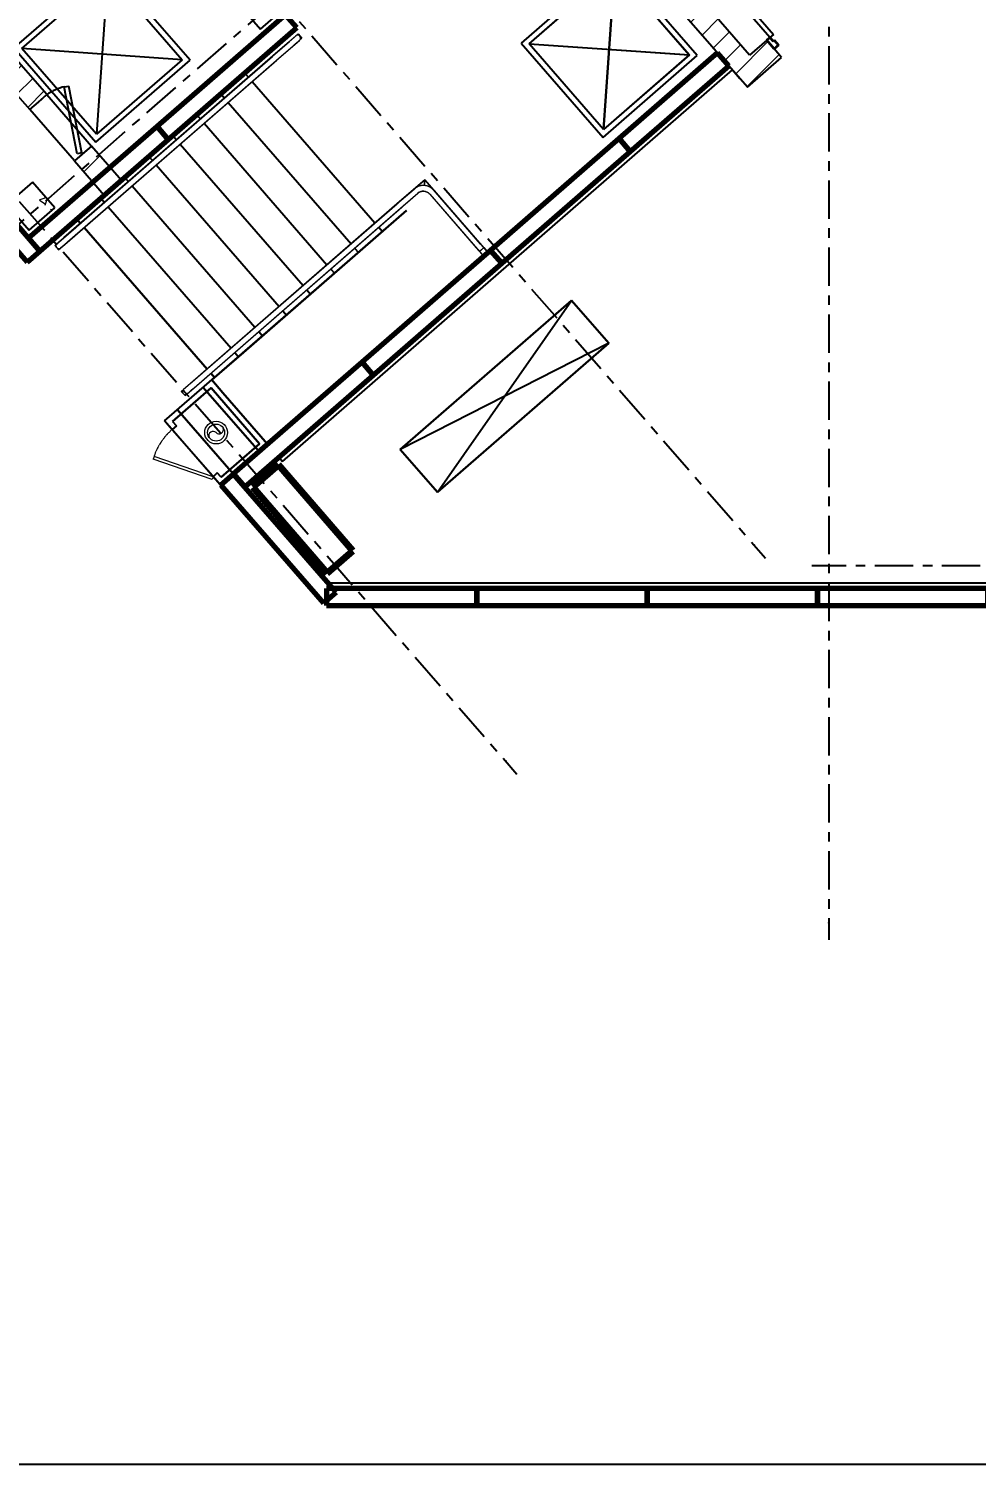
# Model space of a CAD drawing. Header units: millimetres. Extents: x -25371 to 2282244, y -90657 to 147824.
# Drawn here: x 1505987 to 1514334, y -22727 to -10089 of the extents above; entities that cross this region are included whole.
import ezdxf
from ezdxf.enums import TextEntityAlignment as Align

# ---------------------------------------------------------------- set-up
doc = ezdxf.new("R2010")
doc.units = ezdxf.units.MM
for name, pattern in [('CENTER', [50.8, 31.75, -6.35, 6.35, -6.35]), ('Hidden 1_5mm', [2.2, 1.5, -0.7]), ('TA_GL_000.90000', [2.475, 0.9, -0.225, 0.225, -0.225, 0.9])]:
    doc.linetypes.add(name, pattern=pattern)
for name, color, linetype in [('000 - 0_SYM_DWG_GRID-BUBBLE_MAIN_COLOR_6', 7, 'Continuous'), ('000 - 0_SYM_DWG_GRIDLINE_MAIN_COLOR_251', 7, 'Continuous'), ('000 - 0_SYM_DWG_SLOPE-SYM_TEXT_COLOR_3', 7, 'Continuous'), ('000 - EXISTING_BUILDING_MAIN_COLOR_1', 7, 'Continuous'), ('000 - EXISTING_BUILDING_MAIN_COLOR_251', 7, 'Continuous'), ('000 - GRID', 7, 'CENTER')]:
    doc.layers.add(name, color=color, linetype=linetype)
doc.styles.add('Arial', font='arial.ttf', dxfattribs={"height": 300})
doc.styles.add('TA', font='', dxfattribs={"height": 4.5})
doc.styles.get('TA').set_extended_font_data('Cordia New')
pattern_1 = [(45, (-24258.22, 8816.59), (-106.066, 106.066), [])]

# ---------------------------------------------------------------- blocks, each defined once
blk = doc.blocks.new('*U330')
at = {"layer": '000 - 0_SYM_DWG_GRIDLINE_MAIN_COLOR_251', "color": 7, "linetype": 'ByBlock', "ltscale": 5}
blk.add_line((2, 0), (-362.71, 0), dxfattribs=at)
at = {"layer": '000 - 0_SYM_DWG_GRIDLINE_MAIN_COLOR_251', "color": 7}
blk.add_point((-360.71, 0), dxfattribs=at)
at = {"color": 7, "style": 'TA', "flags": 1}
blk.add_attdef('LOCATION', (6, -6), '', height=4.5, rotation=270, dxfattribs=at)
at = {"layer": '000 - 0_SYM_DWG_SLOPE-SYM_TEXT_COLOR_3', "color": 7, "style": 'Arial'}
blk.add_attdef('GRID-HEAD', text='', height=4, rotation=270, dxfattribs=at).set_placement((21.74, 0), align=Align.MIDDLE_CENTER)
blk = doc.blocks.new('*U329')
at = {"layer": '000 - 0_SYM_DWG_GRID-BUBBLE_MAIN_COLOR_6', "color": 7}
blk.add_line((16.74, 0), (11.74, 0), dxfattribs=at)
blk.add_circle((21.74, 0), 5, dxfattribs=at)
at = {"layer": '000 - 0_SYM_DWG_GRIDLINE_MAIN_COLOR_251', "color": 7, "linetype": 'ByBlock', "ltscale": 5}
blk.add_line((2, 0), (-83.53, 0), dxfattribs=at)
at = {"layer": '000 - 0_SYM_DWG_GRIDLINE_MAIN_COLOR_251', "color": 7}
for p in [(-81.53, 0), (0, 0)]:
    blk.add_point(p, dxfattribs=at)
at = {"color": 7, "style": 'TA', "flags": 1}
blk.add_attdef('LOCATION', (6, -6), '', height=4.5, rotation=270, dxfattribs=at)
at = {"layer": '000 - 0_SYM_DWG_SLOPE-SYM_TEXT_COLOR_3', "color": 7, "style": 'Arial'}
blk.add_attdef('GRID-HEAD', text='', height=4, rotation=138.9524, dxfattribs=at).set_placement((21.74, 0), align=Align.MIDDLE_CENTER)
blk = doc.blocks.new('*U332')
at = {"layer": '000 - 0_SYM_DWG_GRIDLINE_MAIN_COLOR_251', "color": 7, "linetype": 'ByBlock', "ltscale": 5}
blk.add_line((2, 0), (-307.66, 0), dxfattribs=at)
at = {"layer": '000 - 0_SYM_DWG_GRIDLINE_MAIN_COLOR_251', "color": 7}
blk.add_point((-305.66, 0), dxfattribs=at)
at = {"color": 7, "style": 'TA', "flags": 1}
blk.add_attdef('LOCATION', (6, -6), '', height=4.5, rotation=270, dxfattribs=at)
at = {"layer": '000 - 0_SYM_DWG_SLOPE-SYM_TEXT_COLOR_3', "color": 7, "style": 'Arial'}
blk.add_attdef('GRID-HEAD', text='', height=4, rotation=270, dxfattribs=at).set_placement((21.74, 0), align=Align.MIDDLE_CENTER)
blk = doc.blocks.new('*U335')
at = {"layer": '000 - 0_SYM_DWG_GRIDLINE_MAIN_COLOR_251', "color": 7, "linetype": 'ByBlock', "ltscale": 5}
blk.add_line((2, 0), (-340.67, 0), dxfattribs=at)
at = {"layer": '000 - 0_SYM_DWG_GRIDLINE_MAIN_COLOR_251', "color": 7}
blk.add_point((-338.67, 0), dxfattribs=at)
at = {"color": 7, "style": 'TA', "flags": 1}
blk.add_attdef('LOCATION', (6, -6), '', height=4.5, rotation=270, dxfattribs=at)
at = {"layer": '000 - 0_SYM_DWG_SLOPE-SYM_TEXT_COLOR_3', "color": 7, "style": 'Arial'}
blk.add_attdef('GRID-HEAD', text='', height=4, rotation=360, dxfattribs=at).set_placement((21.74, 0), align=Align.MIDDLE_CENTER)
blk = doc.blocks.new('C-1-VS01_REV00_20260615-121114_LOPF_DIMS')
at = {"layer": '000 - GRID', "color": 7, "linetype": 'TA_GL_000.90000', "xscale": 75, "yscale": 75, "zscale": 75}
for name, p, rotation in [('*U330', (-30805.4, 14598.3), 131.0000000000055), ('*U332', (-12400, 13780), 90), ('*U330', (-32994.1, 12695.7), 131.0000000000055)]:
    blk.add_blockref(name, p, dxfattribs=dict(at, rotation=rotation))
at = {"layer": '000 - GRID', "color": 7, "linetype": 'TA_GL_000.90000', "xscale": 75, "yscale": 75, "zscale": 75, "rotation": 221.0000000000055}
blk.add_blockref('*U329', (-21858.4, -5013.9), dxfattribs=at).add_auto_attribs({'GRID-HEAD': '4'})
at = {"layer": '000 - GRID', "color": 7, "linetype": 'TA_GL_000.90000', "xscale": 75, "yscale": 75, "zscale": 75}
blk.add_blockref('*U335', (13000, -6000), dxfattribs=at)
blk = doc.blocks.new('DPA_DR-DB-SW1 - D27_2000x2150 mm-V79-2505-01 EGRESS LEVEL PLAN')
at = {"layer": '000 - EXISTING_BUILDING_MAIN_COLOR_251', "color": 7}
for p, q in [((-965, 1071.35), (-922, 1071.35)), ((-965, 106.35), (-965, 1071.35)), ((-922, 1071.35), (-922, 106.35)), ((922, 1071.35), (922, 106.35)), ((965, 1071.35), (922, 1071.35)), ((965, 106.35), (965, 1071.35)), ((-965, 106.35), (-1000, 106.35)), ((-1000, 106.35), (-1000, 6.35)), ((-1000, 6.35), (-950, 6.35)), ((-922, 106.35), (-965, 106.35)), ((-965, 63.35), (-965, 106.35)), ((-950, 63.35), (-965, 63.35)), ((-950, 6.35), (-950, 63.35)), ((922, 106.35), (965, 106.35)), ((965, 63.35), (950, 63.35)), ((950, 63.35), (950, 6.35)), ((950, 6.35), (1000, 6.35)), ((965, 106.35), (965, 63.35)), ((1000, 106.35), (965, 106.35)), ((1000, 6.35), (1000, 106.35))]:
    blk.add_line(p, q, dxfattribs=at)
at = {"layer": '000 - EXISTING_BUILDING_MAIN_COLOR_251', "color": 7, "lineweight": 35}
for p, q in [((-1000, 6.35), (-1000, 106.35)), ((-1000, 106.35), (-965, 106.35)), ((-950, 6.35), (-1000, 6.35)), ((-965, 106.35), (-965, 63.35)), ((-965, 63.35), (-950, 63.35)), ((-950, 63.35), (-950, 6.35)), ((950, 6.35), (950, 63.35)), ((950, 63.35), (965, 63.35)), ((1000, 6.35), (950, 6.35)), ((965, 63.35), (965, 106.35)), ((965, 106.35), (1000, 106.35)), ((1000, 106.35), (1000, 6.35))]:
    blk.add_line(p, q, dxfattribs=at)
at = {"layer": '000 - EXISTING_BUILDING_MAIN_COLOR_251', "color": 7}
for centre, start, end in [((-965, 106.35), 360, 90), ((965, 106.35), 90, 180)]:
    blk.add_arc(centre, 965, start, end, dxfattribs=at)
blk = doc.blocks.new('DPA_AC-PL_FLOOR ROOM CAL - A41_1000 x 1000 mm-5549838-2505-01 EGRESS LEVEL PLAN')
at = {"layer": '000 - EXISTING_BUILDING_MAIN_COLOR_1', "color": 7}
for p, q in [((650, 450), (-450, 450)), ((-450, 450), (-450, -650)), ((-400, -600), (600, 400)), ((-400, 400), (600, -600)), ((-400, -600), (-400, 400)), ((-400, 400), (600, 400)), ((600, 400), (600, -600)), ((650, -650), (650, 450)), ((600, -600), (-400, -600)), ((-450, -650), (650, -650))]:
    blk.add_line(p, q, dxfattribs=at)
blk = doc.blocks.new('System Panel - DPA-AR_Facade_Solid Panel 150mm-5074316-2505-01 EGRESS LEVEL PLAN')
at = {"layer": '000 - EXISTING_BUILDING_MAIN_COLOR_1', "color": 7, "lineweight": 70}
for p, q in [((750, 200), (-750, 200)), ((-750, 200), (-750, 50)), ((750, 50), (750, 200)), ((-750, 50), (750, 50))]:
    blk.add_line(p, q, dxfattribs=at)
blk = doc.blocks.new('System Panel - DPA-AR_Facade_Solid Panel 150mm-5093853-2505-01 EGRESS LEVEL PLAN')
at = {"layer": '000 - EXISTING_BUILDING_MAIN_COLOR_1', "color": 7, "lineweight": 70}
for p, q in [((662, 200), (-662, 200)), ((-662, 200), (-662, 50)), ((662, 50), (662, 200)), ((-662, 50), (662, 50))]:
    blk.add_line(p, q, dxfattribs=at)
blk = doc.blocks.new('System Panel - DPA-AR_Facade_Solid Panel 150mm-5072658-2505-01 EGRESS LEVEL PLAN')
at = {"layer": '000 - EXISTING_BUILDING_MAIN_COLOR_1', "color": 7, "lineweight": 70}
for p, q in [((750, 200), (-750, 200)), ((-750, 200), (-750, 50)), ((750, 50), (750, 200)), ((-750, 50), (750, 50))]:
    blk.add_line(p, q, dxfattribs=at)
blk = doc.blocks.new('System Panel - DPA-AR_Facade_Solid Panel 150mm-5527618-2505-01 EGRESS LEVEL PLAN')
at = {"layer": '000 - EXISTING_BUILDING_MAIN_COLOR_1', "color": 7, "lineweight": 70}
for p, q in [((575, 200), (-575, 200)), ((-575, 200), (-575, 50)), ((575, 50), (575, 200)), ((-575, 50), (575, 50))]:
    blk.add_line(p, q, dxfattribs=at)
blk = doc.blocks.new('System Panel - DPA-AR_Facade_Solid Panel 150mm-5526688-2505-01 EGRESS LEVEL PLAN')
at = {"layer": '000 - EXISTING_BUILDING_MAIN_COLOR_1', "color": 7, "lineweight": 70}
for p, q in [((750, -50), (-750, -50)), ((-750, -50), (-750, -200)), ((750, -200), (750, -50)), ((-750, -200), (750, -200))]:
    blk.add_line(p, q, dxfattribs=at)
blk = doc.blocks.new('System Panel - DPA-AR_Facade_Solid Panel 150mm-V99-2505-01 EGRESS LEVEL PLAN')
at = {"layer": '000 - EXISTING_BUILDING_MAIN_COLOR_1', "color": 7, "lineweight": 70}
for p, q in [((750, -50), (-750, -50)), ((-750, -50), (-750, -200)), ((750, -200), (750, -50)), ((-750, -200), (750, -200))]:
    blk.add_line(p, q, dxfattribs=at)
blk = doc.blocks.new('System Panel - DPA-AR_Facade_Solid Panel 150mm-5091727-2505-01 EGRESS LEVEL PLAN')
at = {"layer": '000 - EXISTING_BUILDING_MAIN_COLOR_1', "color": 7, "lineweight": 70}
for p, q in [((689, 200), (-689, 200)), ((-689, 200), (-689, 50)), ((689, 50), (689, 200)), ((-689, 50), (689, 50))]:
    blk.add_line(p, q, dxfattribs=at)
blk = doc.blocks.new('M_Concrete-Rectangular-Column - C1 300 x 300mm-V105-2505-01 EGRESS LEVEL PLAN')
at = {"layer": '000 - EXISTING_BUILDING_MAIN_COLOR_1', "lineweight": 9}
h = blk.add_hatch(dxfattribs=at)
h.set_pattern_fill('FP_29', style=0, pattern_type=2)
h.set_pattern_definition([(9, (3998.1, 11962.4), (508.157, -526.21), [76.2, -838.2]), (314, (3998.1, 11962.4), (394.986, 669.256), [60.96, -670.56]), (59.451, (4040.46, 11918.6), (903.143, 143.037), [64.76, -712.36]), (5.184, (4131.4, 12115.8), (708.014, -838.296), [114.3, -1257.3]), (55.636, (4190.4, 12045.9), (1365.99, 123.94), [97.14, -1068.54]), (310.184, (4131.4, 12115.8), (1365.99, 123.93), [91.44, -1005.84]), (340, (4174.8, 12010.8), (189.332, -706.594), [76.2, -838.2]), (285, (4174.8, 12010.8), (669.924, 393.85), [60.96, -670.56]), (30.451, (4190.56, 11951.9), (859.253, -312.75), [64.76, -712.36]), (356.5, (3998.12, 11962.42), (231.2166, 247.1526), [33.528, -628.904, 33.528, -647.192, -673.1]), (356.5, (3998.12, 11962.42), (231.2166, 247.1526), [-1343.152, 33.528, -639.572]), (326.5, (3998.1, 11962.42), (464.615, 127.078), [33.528, -354.584, 33.528, -613.664, -256.54]), (326.5, (3998.1, 11962.42), (464.615, 127.078), [-1035.304, 33.528, -223.012]), (286.5, (3827.12, 12111.07), (394.293, -373.117), [33.528, -220.472, 33.528, -1810.512]), (286.5, (3827.12, 12111.07), (394.293, -373.117), [-287.528, -758.952, 33.528, -1018.032]), (276.5, (3750.45, 12177.7), (513.904, -311.967), [33.528, -296.672, 33.528, -492.76, -746.76]), (276.5, (3750.45, 12177.7), (513.904, -311.967), [-856.488, 33.528, -713.232])])
h.paths.add_polyline_path([(-150, -150), (150, -150), (150, 150), (-150, 150), (-150, -142)])
at = {"layer": '000 - EXISTING_BUILDING_MAIN_COLOR_1', "color": 7}
for p, q in [((150, 150), (-150, 150)), ((-150, 150), (-150, -150)), ((150, -150), (150, 150)), ((-150, -150), (150, -150))]:
    blk.add_line(p, q, dxfattribs=at)
blk = doc.blocks.new('M_Concrete-Rectangular-Column - C1 300 x 300mm-V106-2505-01 EGRESS LEVEL PLAN')
at = {"layer": '000 - EXISTING_BUILDING_MAIN_COLOR_1', "lineweight": 9}
h = blk.add_hatch(dxfattribs=at)
h.set_pattern_fill('FP_30', style=0, pattern_type=2)
h.set_pattern_definition([(9, (1300.4, 11962.4), (508.157, -526.21), [76.2, -838.2]), (314, (1300.4, 11962.4), (394.986, 669.256), [60.96, -670.56]), (59.451, (1342.7, 11918.6), (903.143, 143.037), [64.76, -712.36]), (5.184, (1433.7, 12115.8), (708.014, -838.296), [114.3, -1257.3]), (55.636, (1492.7, 12045.9), (1365.99, 123.94), [97.14, -1068.54]), (310.184, (1433.7, 12115.8), (1365.99, 123.93), [91.44, -1005.84]), (340, (1477.04, 12010.8), (189.332, -706.594), [76.2, -838.2]), (285, (1477.04, 12010.8), (669.924, 393.85), [60.96, -670.56]), (30.451, (1492.8, 11951.9), (859.253, -312.75), [64.76, -712.36]), (356.5, (1300.38, 11962.42), (231.2166, 247.1526), [33.528, -628.904, 33.528, -647.192, -673.1]), (356.5, (1300.38, 11962.42), (231.2166, 247.1526), [-1343.152, 33.528, -639.572]), (326.5, (1300.38, 11962.42), (464.615, 127.078), [33.528, -354.584, 33.528, -613.664, -256.54]), (326.5, (1300.38, 11962.42), (464.615, 127.078), [-1035.304, 33.528, -223.012]), (286.5, (1129.38, 12111.06), (394.293, -373.117), [33.528, -220.472, 33.528, -1810.512]), (286.5, (1129.38, 12111.06), (394.293, -373.117), [-287.528, -758.952, 33.528, -1018.032]), (276.5, (1052.7, 12177.7), (513.904, -311.967), [33.528, -296.672, 33.528, -492.76, -746.76]), (276.5, (1052.7, 12177.7), (513.904, -311.967), [-856.488, 33.528, -713.232])])
h.paths.add_polyline_path([(-150, -150), (150, -150), (150, 150), (-150, 150), (-150, -111)])
at = {"layer": '000 - EXISTING_BUILDING_MAIN_COLOR_1', "color": 7}
for p, q in [((150, 150), (-150, 150)), ((-150, 150), (-150, -150)), ((150, -150), (150, 150)), ((-150, -150), (150, -150))]:
    blk.add_line(p, q, dxfattribs=at)
blk = doc.blocks.new('M_Concrete-Rectangular-Column - C2 300 x 1000mm-5094179-2505-01 EGRESS LEVEL PLAN')
at = {"layer": '000 - EXISTING_BUILDING_MAIN_COLOR_1', "color": 7, "lineweight": 100}
for p, q in [((150, 500), (-150, 500)), ((-150, 500), (-150, -500)), ((150, -500), (150, 500)), ((-150, -500), (150, -500))]:
    blk.add_line(p, q, dxfattribs=at)
blk = doc.blocks.new('A19 - A3 _Wall_ Acess Panel 600x600-5441504-2505-01 EGRESS LEVEL PLAN')
at = {"layer": '000 - EXISTING_BUILDING_MAIN_COLOR_1', "color": 7}
for p, q in [((-290, 4), (-269, 41)), ((-290, 4), (229, -296)), ((-269, 41), (251, -259)), ((251, -259), (229, -296))]:
    blk.add_line(p, q, dxfattribs=at)
blk.add_arc((-150, -54), 452, 332.3021, 354.1004, dxfattribs=at)
blk = doc.blocks.new('System Panel - DPA-AR_Facade_Solid Panel 150mm-V176-2505-01 EGRESS LEVEL PLAN')
at = {"layer": '000 - EXISTING_BUILDING_MAIN_COLOR_1', "color": 7, "lineweight": 70}
for p, q in [((750, 200), (-750, 200)), ((-750, 200), (-750, 50)), ((750, 50), (750, 200)), ((-750, 50), (750, 50))]:
    blk.add_line(p, q, dxfattribs=at)
blk = doc.blocks.new('Top Rail Type - Top Rail_Internal_-5829468-2505-01 EGRESS LEVEL PLAN')
at = {"layer": '000 - EXISTING_BUILDING_MAIN_COLOR_1', "color": 7, "lineweight": 9}
for p, q in [((7805, -11501), (7693, -11598)), ((7664, -11623), (5836, -13212)), ((7726, -11635), (7837, -11538)), ((7943, -11546), (8353, -12018)), ((8391, -11985), (7981, -11513)), ((5868, -13250), (7697, -11660))]:
    blk.add_line(p, q, dxfattribs=at)
at = {"layer": '000 - EXISTING_BUILDING_MAIN_COLOR_1', "color": 7, "lineweight": 9, "flags": 128}
for points in [[(7981, -11513), (7978, -11509), (7974, -11506), (7970, -11502), (7967, -11499), (7963, -11496), (7959, -11493), (7955, -11490), (7950, -11488), (7946, -11485), (7942, -11483), (7937, -11481), (7932, -11479), (7928, -11477), (7923, -11475), (7918, -11474), (7913, -11473), (7908, -11472), (7903, -11471), (7898, -11471), (7893, -11470), (7888, -11470), (7883, -11470), (7878, -11470), (7873, -11471), (7869, -11471), (7864, -11472), (7859, -11473), (7854, -11474), (7849, -11476), (7844, -11477), (7840, -11479), (7835, -11481), (7831, -11483), (7826, -11486), (7822, -11488), (7818, -11491), (7813, -11494), (7809, -11497), (7806, -11500), (7805, -11501)], [(7693, -11598), (7691, -11599), (7689, -11601), (7686, -11603), (7684, -11605), (7682, -11607), (7680, -11609), (7678, -11611), (7675, -11613), (7673, -11615), (7671, -11617), (7669, -11618), (7667, -11620), (7665, -11622), (7664, -11623)], [(7837, -11538), (7840, -11537), (7842, -11535), (7844, -11533), (7847, -11531), (7850, -11530), (7852, -11528), (7855, -11527), (7858, -11526), (7860, -11525), (7863, -11524), (7866, -11523), (7869, -11522), (7872, -11522), (7875, -11521), (7878, -11521), (7881, -11520), (7884, -11520), (7887, -11520), (7890, -11520), (7893, -11520), (7896, -11521), (7899, -11521), (7902, -11522), (7905, -11522), (7908, -11523), (7910, -11524), (7913, -11525), (7916, -11526), (7919, -11527), (7921, -11529), (7924, -11530), (7927, -11532), (7929, -11533), (7932, -11535), (7934, -11537), (7936, -11539), (7938, -11541), (7941, -11543), (7943, -11545), (7943, -11546)], [(7697, -11660), (7699, -11659), (7701, -11657), (7703, -11655), (7705, -11653), (7707, -11652), (7709, -11650), (7712, -11648), (7714, -11646), (7716, -11644), (7718, -11642), (7721, -11640), (7723, -11638), (7725, -11636), (7726, -11635)], [(8440, -12041), (8440, -12041), (8440, -12041), (8440, -12041), (8440, -12041), (8439, -12040), (8439, -12040), (8438, -12039), (8438, -12039), (8437, -12038), (8436, -12037), (8436, -12036), (8435, -12035), (8434, -12034), (8433, -12033), (8432, -12032), (8430, -12030), (8429, -12029), (8428, -12027), (8427, -12026), (8425, -12024), (8424, -12023), (8422, -12021), (8421, -12019), (8419, -12017), (8418, -12015), (8416, -12013), (8414, -12012), (8412, -12009), (8411, -12007), (8409, -12005), (8407, -12003), (8405, -12001), (8403, -11999), (8401, -11997), (8399, -11994), (8397, -11992), (8395, -11990), (8393, -11988), (8392, -11985), (8391, -11985)], [(8353, -12018), (8355, -12020), (8357, -12022), (8359, -12024), (8361, -12027), (8363, -12029), (8365, -12031), (8367, -12033), (8369, -12035), (8371, -12038), (8372, -12040), (8374, -12042), (8376, -12044), (8378, -12046), (8379, -12048), (8381, -12050), (8383, -12051), (8384, -12053), (8386, -12055), (8387, -12057), (8389, -12058), (8390, -12060), (8391, -12061), (8392, -12063), (8394, -12064), (8395, -12065), (8396, -12066), (8397, -12068), (8398, -12069), (8398, -12070), (8399, -12070), (8400, -12071), (8400, -12072), (8401, -12072), (8401, -12073), (8402, -12073), (8402, -12074), (8402, -12074), (8402, -12074), (8402, -12074), (8402, -12074)], [(5836, -13212), (5833, -13214), (5831, -13216), (5829, -13218), (5827, -13220), (5824, -13222), (5822, -13224), (5820, -13226), (5818, -13228), (5816, -13230), (5813, -13232), (5811, -13234), (5809, -13235), (5807, -13237), (5805, -13239), (5803, -13241), (5801, -13242), (5799, -13244), (5797, -13246), (5796, -13247), (5794, -13249), (5792, -13250), (5790, -13252), (5789, -13253), (5787, -13254), (5786, -13255), (5785, -13257), (5783, -13258), (5782, -13259), (5781, -13260), (5780, -13261), (5779, -13261), (5778, -13262), (5777, -13263), (5777, -13264), (5776, -13264), (5776, -13264), (5775, -13265), (5775, -13265), (5775, -13265), (5774, -13266), (5774, -13266), (5774, -13266)], [(5807, -13303), (5807, -13303), (5807, -13303), (5807, -13303), (5808, -13303), (5808, -13302), (5809, -13302), (5809, -13301), (5810, -13301), (5811, -13300), (5812, -13299), (5812, -13299), (5813, -13298), (5815, -13297), (5816, -13296), (5817, -13295), (5818, -13294), (5820, -13292), (5821, -13291), (5823, -13290), (5824, -13288), (5826, -13287), (5828, -13286), (5829, -13284), (5831, -13282), (5833, -13281), (5835, -13279), (5837, -13277), (5839, -13276), (5841, -13274), (5843, -13272), (5845, -13270), (5847, -13268), (5850, -13266), (5852, -13264), (5854, -13263), (5856, -13261), (5859, -13259), (5861, -13257), (5863, -13255), (5865, -13253), (5868, -13251)]]:
    blk.add_lwpolyline(points, dxfattribs=at)
at = {"layer": '000 - EXISTING_BUILDING_MAIN_COLOR_1', "color": 7, "lineweight": 9}
for centre, start, end in [((8421, -12058), 221.0012, 41.0012), ((5791, -13285), 130.9999, 310.9999)]:
    blk.add_arc(centre, 25, start, end, dxfattribs=at)
blk = doc.blocks.new('Top Rail Type - Top Rail_Internal_-V197-2505-01 EGRESS LEVEL PLAN')
at = {"layer": '000 - EXISTING_BUILDING_MAIN_COLOR_1', "color": 7, "lineweight": 9}
for p, q in [((7693, -11598), (7805, -11501)), ((7655, -11631), (7693, -11598)), ((7726, -11635), (7837, -11538)), ((7943, -11546), (8353, -12018)), ((7981, -11513), (8391, -11985)), ((5831, -13216), (7655, -11631)), ((5864, -13254), (7687, -11669)), ((7687, -11669), (7726, -11635)), ((8391, -11985), (8419, -12017)), ((8353, -12018), (8382, -12050)), ((8399, -12035), (8382, -12050)), ((8399, -12035), (8382, -12050)), ((8382, -12050), (8419, -12093)), ((8419, -12017), (8399, -12035)), ((8419, -12017), (8399, -12035)), ((8419, -12017), (8457, -12060)), ((8457, -12060), (8419, -12093)), ((5755, -13282), (5831, -13216)), ((5788, -13320), (5864, -13254)), ((5755, -13282), (5788, -13320))]:
    blk.add_line(p, q, dxfattribs=at)
for radius in [125, 75]:
    blk.add_arc((7887, -11595), radius, 41.0012, 130.9999, dxfattribs=at)
blk = doc.blocks.new('Handrail Type - Handrail_Internal_-5829483-2505-01 EGRESS LEVEL PLAN')
at = {"layer": '000 - EXISTING_BUILDING_MAIN_COLOR_251', "color": 7, "lineweight": 9}
for p, q in [((7899, -11419), (7678, -11611)), ((8391, -11985), (7899, -11419)), ((7678, -11611), (5836, -13212)), ((7710, -11649), (7837, -11538)), ((7943, -11546), (8353, -12018)), ((5869, -13250), (7710, -11649)), ((8440, -12041), (8391, -11985)), ((8353, -12018), (8402, -12074)), ((5836, -13212), (5774, -13266)), ((5807, -13303), (5869, -13250))]:
    blk.add_line(p, q, dxfattribs=at)
for points, knots in [([(7898, -11429), (7898, -11430), (7898, -11432), (7898, -11434), (7898, -11436), (7898, -11438), (7897, -11440), (7897, -11443), (7897, -11445), (7897, -11447), (7897, -11449), (7897, -11452), (7896, -11454), (7896, -11456), (7896, -11459), (7896, -11461), (7896, -11463), (7896, -11465), (7895, -11468), (7895, -11469), (7895, -11471), (7895, -11471)], [-0.75, -0.75, -0.75, -0.75, -0.7083333, -0.6875, -0.6666667, -0.6458333, -0.625, -0.6041667, -0.5833333, -0.5625, -0.5416667, -0.5208333, -0.5, -0.4791667, -0.4583333, -0.4375, -0.4166667, -0.3958333, -0.375, -0.3541667, -0.3376885, -0.3376885, -0.3376885, -0.3376885]), ([(7895, -11471), (7895, -11471), (7895, -11469), (7895, -11468), (7896, -11465), (7896, -11463), (7896, -11461), (7896, -11459), (7896, -11456), (7896, -11454), (7897, -11452), (7897, -11449), (7897, -11447), (7897, -11445), (7897, -11443), (7897, -11440), (7898, -11438), (7898, -11436), (7898, -11434), (7898, -11432), (7898, -11430), (7898, -11429)], [-0.6623115, -0.6623115, -0.6623115, -0.6623115, -0.6458333, -0.625, -0.6041667, -0.5833333, -0.5625, -0.5416667, -0.5208333, -0.5, -0.4791667, -0.4583333, -0.4375, -0.4166667, -0.3958333, -0.375, -0.3541667, -0.3333333, -0.3125, -0.2916667, -0.25, -0.25, -0.25, -0.25]), ([(7899, -11419), (7899, -11419), (7899, -11419), (7899, -11421), (7899, -11423), (7898, -11426), (7898, -11427), (7898, -11428), (7898, -11428)], [-1, -1, -1, -1, -0.9166667, -0.875, -0.8333333, -0.7916667, -0.7708333, -0.7641874, -0.7641874, -0.7641874, -0.7641874]), ([(7898, -11428), (7898, -11428), (7898, -11427), (7898, -11426), (7899, -11423), (7899, -11421), (7899, -11419), (7899, -11419), (7899, -11419)], [-0.2358126, -0.2358126, -0.2358126, -0.2358126, -0.2291667, -0.2083333, -0.1666667, -0.125, -0.0833333, 0, 0, 0, 0])]:
    blk.add_open_spline(points, degree=3, knots=knots, dxfattribs=at)
blk = doc.blocks.new('Handrail Type - Handrail_Internal_-V198-2505-01 EGRESS LEVEL PLAN')
at = {"layer": '000 - EXISTING_BUILDING_MAIN_COLOR_251', "color": 7, "lineweight": 9}
for p, q in [((7672, -11616), (7899, -11419)), ((7899, -11419), (8440, -12041)), ((5831, -13216), (7672, -11616)), ((7705, -11653), (7837, -11538)), ((7943, -11546), (8402, -12074)), ((5864, -13254), (7705, -11653)), ((5774, -13266), (5831, -13216)), ((5807, -13303), (5864, -13254))]:
    blk.add_line(p, q, dxfattribs=at)
blk = doc.blocks.new('Top Rail Type - Top Rail_Internal_-5829496-2505-01 EGRESS LEVEL PLAN')
at = {"layer": '000 - EXISTING_BUILDING_MAIN_COLOR_1', "color": 7, "lineweight": 9}
for p, q in [((6708, -10201), (6578, -10315)), ((6549, -10340), (4721, -11929)), ((6611, -10352), (6741, -10239)), ((4753, -11967), (6582, -10377))]:
    blk.add_line(p, q, dxfattribs=at)
at = {"layer": '000 - EXISTING_BUILDING_MAIN_COLOR_1', "color": 7, "lineweight": 9, "flags": 128}
for points in [[(6765, -10152), (6765, -10152), (6765, -10152), (6764, -10153), (6764, -10153), (6764, -10153), (6763, -10154), (6763, -10154), (6762, -10155), (6761, -10155), (6760, -10156), (6759, -10157), (6758, -10158), (6757, -10159), (6756, -10160), (6755, -10161), (6754, -10162), (6752, -10163), (6751, -10164), (6749, -10166), (6748, -10167), (6746, -10169), (6744, -10170), (6742, -10172), (6741, -10173), (6739, -10175), (6737, -10176), (6735, -10178), (6733, -10180), (6731, -10182), (6729, -10184), (6727, -10185), (6724, -10187), (6722, -10189), (6720, -10191), (6718, -10193), (6716, -10195), (6713, -10197), (6711, -10199), (6709, -10201), (6708, -10201)], [(6741, -10239), (6743, -10237), (6745, -10235), (6748, -10233), (6750, -10231), (6752, -10229), (6754, -10227), (6757, -10226), (6759, -10224), (6761, -10222), (6763, -10220), (6765, -10218), (6767, -10216), (6769, -10215), (6771, -10213), (6773, -10211), (6775, -10210), (6777, -10208), (6778, -10207), (6780, -10205), (6782, -10204), (6783, -10202), (6785, -10201), (6786, -10200), (6787, -10199), (6789, -10198), (6790, -10197), (6791, -10196), (6792, -10195), (6793, -10194), (6794, -10193), (6794, -10193), (6795, -10192), (6796, -10191), (6796, -10191), (6797, -10191), (6797, -10190), (6797, -10190), (6797, -10190), (6798, -10190), (6798, -10190)], [(6578, -10315), (6576, -10316), (6573, -10318), (6571, -10320), (6569, -10322), (6567, -10324), (6565, -10326), (6562, -10328), (6560, -10330), (6558, -10332), (6556, -10334), (6554, -10335), (6552, -10337), (6550, -10339), (6549, -10340)], [(6582, -10377), (6584, -10376), (6586, -10374), (6588, -10372), (6590, -10370), (6592, -10369), (6594, -10367), (6596, -10365), (6599, -10363), (6601, -10361), (6603, -10359), (6605, -10357), (6608, -10355), (6610, -10353), (6611, -10352)], [(4721, -11929), (4718, -11931), (4716, -11933), (4714, -11935), (4712, -11937), (4709, -11939), (4707, -11941), (4705, -11943), (4703, -11945), (4700, -11947), (4698, -11949), (4696, -11950), (4694, -11952), (4692, -11954), (4690, -11956), (4688, -11958), (4686, -11959), (4684, -11961), (4682, -11962), (4680, -11964), (4679, -11966), (4677, -11967), (4675, -11968), (4674, -11970), (4672, -11971), (4671, -11972), (4670, -11973), (4668, -11975), (4667, -11976), (4666, -11977), (4665, -11978), (4664, -11978), (4663, -11979), (4662, -11980), (4662, -11980), (4661, -11981), (4660, -11981), (4660, -11982), (4660, -11982), (4659, -11982), (4659, -11982), (4659, -11983), (4659, -11983)], [(4692, -12020), (4692, -12020), (4692, -12020), (4692, -12020), (4693, -12020), (4693, -12019), (4694, -12019), (4694, -12018), (4695, -12018), (4696, -12017), (4696, -12016), (4697, -12016), (4698, -12015), (4699, -12014), (4701, -12013), (4702, -12012), (4703, -12011), (4705, -12009), (4706, -12008), (4708, -12007), (4709, -12005), (4711, -12004), (4712, -12002), (4714, -12001), (4716, -11999), (4718, -11998), (4720, -11996), (4722, -11994), (4724, -11993), (4726, -11991), (4728, -11989), (4730, -11987), (4732, -11985), (4734, -11983), (4737, -11981), (4739, -11979), (4741, -11977), (4743, -11976), (4746, -11974), (4748, -11972), (4750, -11970), (4752, -11968)]]:
    blk.add_lwpolyline(points, dxfattribs=at)
at = {"layer": '000 - EXISTING_BUILDING_MAIN_COLOR_1', "color": 7, "lineweight": 9}
for centre, start, end in [((6781, -10171), 310.9999, 130.9999), ((4676, -12001), 130.9999, 310.9999)]:
    blk.add_arc(centre, 25, start, end, dxfattribs=at)
blk = doc.blocks.new('Top Rail Type - Top Rail_Internal_-V199-2505-01 EGRESS LEVEL PLAN')
at = {"layer": '000 - EXISTING_BUILDING_MAIN_COLOR_1', "color": 7, "lineweight": 9}
for p, q in [((6578, -10315), (6708, -10201)), ((6708, -10201), (6784, -10136)), ((6741, -10239), (6816, -10173)), ((6784, -10136), (6816, -10173)), ((4716, -11933), (6539, -10348)), ((6539, -10348), (6578, -10315)), ((6572, -10386), (6611, -10352)), ((6611, -10352), (6741, -10239)), ((4749, -11971), (6572, -10386)), ((4640, -11999), (4716, -11933)), ((4640, -11999), (4673, -12037)), ((4673, -12037), (4749, -11971))]:
    blk.add_line(p, q, dxfattribs=at)
blk = doc.blocks.new('Handrail Type - Handrail_Internal_-5829511-2505-01 EGRESS LEVEL PLAN')
at = {"layer": '000 - EXISTING_BUILDING_MAIN_COLOR_251', "color": 7, "lineweight": 9}
for p, q in [((6708, -10201), (6562, -10328)), ((6765, -10152), (6708, -10201)), ((6741, -10239), (6798, -10190)), ((6562, -10328), (4825, -11838)), ((6596, -10365), (6741, -10239)), ((4754, -11967), (6595, -10366)), ((4825, -11839), (4721, -11929)), ((4721, -11929), (4659, -11983)), ((4692, -12020), (4754, -11967))]:
    blk.add_line(p, q, dxfattribs=at)
blk = doc.blocks.new('Handrail Type - Handrail_Internal_-V200-2505-01 EGRESS LEVEL PLAN')
at = {"layer": '000 - EXISTING_BUILDING_MAIN_COLOR_251', "color": 7, "lineweight": 9}
for p, q in [((6557, -10333), (6765, -10152)), ((6590, -10370), (6798, -10190)), ((4825, -11838), (6557, -10333)), ((4749, -11971), (6590, -10370)), ((4716, -11933), (4825, -11839)), ((4659, -11983), (4716, -11933)), ((4692, -12020), (4749, -11971))]:
    blk.add_line(p, q, dxfattribs=at)
blk = doc.blocks.new('DPA_FHC_FH _ENT__Stand Alone Type - 750x1300x550 mm_-5841241-2505-01 EGRESS LEVEL PLAN')
at = {"layer": '000 - EXISTING_BUILDING_MAIN_COLOR_1', "color": 7, "lineweight": 9}
for p, q in [((-288, 572), (189, 847)), ((-275, 550), (201, 825)), ((201, 825), (189, 847)), ((-275, 550), (-288, 572))]:
    blk.add_line(p, q, dxfattribs=at)
at = {"layer": '000 - EXISTING_BUILDING_MAIN_COLOR_1', "color": 7}
for p, q in [((-375, 0), (-375, 550)), ((-375, 550), (-325, 550)), ((-325, 550), (325, 550)), ((-275, 500), (-275, 550)), ((275, 500), (275, 550)), ((325, 550), (375, 550)), ((375, 550), (375, 0)), ((-325, 500), (-275, 500)), ((-325, 500), (-325, 50)), ((-325, 50), (-325, 500)), ((325, 500), (275, 500)), ((325, 50), (325, 500)), ((325, 500), (325, 50)), ((-325, 50), (325, 50)), ((325, 50), (-325, 50)), ((375, 0), (-375, 0))]:
    blk.add_line(p, q, dxfattribs=at)
at = {"layer": '000 - EXISTING_BUILDING_MAIN_COLOR_1', "color": 7, "lineweight": 9}
for radius in [100, 75]:
    blk.add_circle((0, 275), radius, dxfattribs=at)
at = {"layer": '000 - EXISTING_BUILDING_MAIN_COLOR_1', "color": 7, "linetype": 'Hidden 1_5mm', "lineweight": 9}
blk.add_arc((-275, 550), 550, 0, 30, dxfattribs=at)
at = {"layer": '000 - EXISTING_BUILDING_MAIN_COLOR_1', "color": 7, "lineweight": 9}
for centre, start, end in [((4, 237), 95.5144, 248.7015), ((-4, 313), 275.5144, 68.7015)]:
    blk.add_arc(centre, 38.6, start, end, dxfattribs=at)
blk = doc.blocks.new('A$C4b8f3cd2')
at = {"layer": '000 - EXISTING_BUILDING_MAIN_COLOR_251', "lineweight": 9}
h = blk.add_hatch(dxfattribs=at)
h.set_pattern_fill('FP_3', style=0, pattern_type=2)
h.set_pattern_definition(pattern_1)
h.paths.add_polyline_path([(-13248, -1636), (-13097, -1505), (-14081, -372), (-14232, -503), (-13248, -1636)])
h.paths.add_polyline_path([(-14954, 327), (-14803, 458), (-15064, 759), (-15215, 628), (-14955, 329)])
h = blk.add_hatch(dxfattribs=at)
h.set_pattern_fill('FP_3', style=0, pattern_type=2)
h.set_pattern_definition(pattern_1)
h.paths.add_polyline_path([(-13117, -1787), (-12815, -1525), (-12946, -1374), (-13248, -1636), (-13117, -1787)])
h.paths.add_polyline_path([(-11305, -213), (-11200, -121), (-11200, -50), (-11423, -50), (-11437, -62), (-11342, -170)])
h = blk.add_hatch(dxfattribs=at)
h.set_pattern_fill('FP_3', style=0, pattern_type=2)
h.set_pattern_definition(pattern_1)
h.paths.add_polyline_path([(-18782, -2739), (-18631, -2608), (-18632, -2607), (-18783, -2738)])
h.paths.add_polyline_path([(-18881, -2625), (-18730, -2493), (-18893, -2306), (-19044, -2437), (-18881, -2625)])
h.paths.add_polyline_path([(-19438, -1984), (-19287, -1853), (-19616, -1475), (-19767, -1606), (-19552, -1853)])
at = {"layer": '000 - EXISTING_BUILDING_MAIN_COLOR_1', "color": 7}
for p, q in [((-23121, 1110), (-19447, -3117)), ((-13097, -1505), (-14081, -372)), ((-14232, -503), (-13248, -1636)), ((-15039, -1405), (-14284, -749)), ((-14284, -749), (-14383, -2160)), ((-14284, -749), (-13628, -1504)), ((-18730, -2493), (-17296, -1247)), ((-18730, -2493), (-17447, -1378)), ((-17449, -1380), (-17628, -1535)), ((-12946, -1374), (-13097, -1505)), ((-12880, -1449), (-12946, -1374)), ((-12815, -1525), (-12946, -1374)), ((-19287, -1853), (-19616, -1475)), ((-17349, -1491), (-18632, -2607)), ((-17545, -1662), (-17334, -1478)), ((-17530, -1649), (-17349, -1491)), ((-17334, -1478), (-17351, -1493)), ((-17351, -1493), (-17334, -1478)), ((-14383, -2160), (-15039, -1405)), ((-15039, -1405), (-13628, -1504)), ((-13628, -1504), (-14383, -2160)), ((-12815, -1525), (-12880, -1449)), ((-17628, -1535), (-17843, -1722)), ((-17211, -5082), (-13248, -1636)), ((-13281, -1599), (-14149, -2353)), ((-13117, -1787), (-13281, -1599)), ((-13248, -1636), (-13182, -1712)), ((-13117, -1787), (-12815, -1525)), ((-19636, -1757), (-19438, -1984)), ((-17843, -1722), (-18058, -1909)), ((-17756, -1846), (-17545, -1662)), ((-17745, -1836), (-17530, -1649)), ((-17545, -1662), (-17512, -1700)), ((-17480, -1737), (-16397, -2983)), ((-13182, -1712), (-13117, -1787)), ((-19438, -1984), (-19287, -1853)), ((-19362, -1919), (-19287, -1853)), ((-19287, -1853), (-18893, -2306)), ((-17968, -2029), (-17756, -1846)), ((-17960, -2023), (-17745, -1836)), ((-17756, -1846), (-17724, -1883)), ((-19438, -1984), (-19362, -1919)), ((-19044, -2437), (-19438, -1984)), ((-18058, -1909), (-18264, -2088)), ((-17691, -1921), (-16608, -3166)), ((-18264, -2088), (-18475, -2272)), ((-18179, -2213), (-17968, -2029)), ((-18165, -2201), (-17960, -2023)), ((-17968, -2029), (-17935, -2067)), ((-17902, -2105), (-16820, -3350)), ((-18475, -2272), (-18686, -2455)), ((-18390, -2397), (-18179, -2213)), ((-18377, -2385), (-18166, -2202)), ((-18179, -2213), (-18146, -2251)), ((-18893, -2306), (-19044, -2437)), ((-18969, -2372), (-19044, -2437)), ((-18893, -2306), (-18969, -2372)), ((-18631, -2608), (-18893, -2306)), ((-18602, -2580), (-18390, -2397)), ((-18588, -2568), (-18377, -2385)), ((-18390, -2397), (-18358, -2434)), ((-18113, -2289), (-17031, -3534)), ((-19044, -2437), (-18782, -2739)), ((-18686, -2455), (-18730, -2493)), ((-18325, -2472), (-17242, -3717)), ((-19447, -3117), (-18881, -2625)), ((-19447, -3117), (-18881, -2625)), ((-18898, -2639), (-19109, -2823)), ((-18881, -2625), (-18898, -2639)), ((-18706, -2673), (-18631, -2608)), ((-18632, -2607), (-18588, -2568)), ((-18632, -2607), (-18602, -2580)), ((-18602, -2580), (-18569, -2618)), ((-18783, -2738), (-19462, -3328)), ((-19024, -2948), (-18813, -2764)), ((-19011, -2936), (-18799, -2752)), ((-18813, -2764), (-18783, -2738)), ((-18813, -2764), (-18780, -2802)), ((-18799, -2752), (-18783, -2738)), ((-18782, -2739), (-18706, -2673)), ((-18536, -2656), (-17454, -3901)), ((-19109, -2823), (-19447, -3117)), ((-18747, -2840), (-17665, -4085)), ((-17835, -4365), (-16120, -2874)), ((-16120, -2874), (-17556, -4122)), ((-16331, -3058), (-16120, -2874)), ((-19447, -3117), (-19221, -2920)), ((-19221, -2920), (-19447, -3117)), ((-19349, -3230), (-19011, -2936)), ((-19349, -3230), (-19122, -3033)), ((-18992, -2986), (-19024, -2948)), ((-19024, -2948), (-18992, -2986)), ((-17876, -4269), (-18959, -3023)), ((-18959, -3023), (-17876, -4269)), ((-16363, -3021), (-16331, -3058)), ((-16543, -3242), (-16331, -3058)), ((-16754, -3426), (-16543, -3242)), ((-16576, -3204), (-16543, -3242)), ((-16787, -3388), (-16754, -3426)), ((-16965, -3609), (-16754, -3426)), ((-17177, -3793), (-16965, -3609)), ((-16998, -3571), (-16965, -3609)), ((-16175, -4976), (-14665, -3664)), ((-16175, -4976), (-14665, -3664)), ((-14665, -3664), (-16175, -4976)), ((-16175, -4976), (-14665, -3664)), ((-15847, -5353), (-14665, -3664)), ((-14665, -3664), (-14337, -4041)), ((-14665, -3664), (-14337, -4041)), ((-14337, -4041), (-14665, -3664)), ((-14665, -3664), (-14337, -4041)), ((-17210, -3755), (-17177, -3793)), ((-17388, -3977), (-17177, -3793)), ((-17599, -4160), (-17388, -3977)), ((-17421, -3939), (-17388, -3977)), ((-14337, -4041), (-16175, -4976)), ((-14337, -4041), (-15847, -5353)), ((-14337, -4041), (-15847, -5353)), ((-15847, -5353), (-14337, -4041)), ((-14337, -4041), (-15847, -5353)), ((-17556, -4122), (-17835, -4365)), ((-17811, -4344), (-17599, -4160)), ((-17632, -4123), (-17599, -4160)), ((-18250, -4726), (-17811, -4344)), ((-17811, -4344), (-17843, -4306)), ((-17843, -4306), (-17811, -4344)), ((-17835, -4365), (-17343, -4931)), ((-17736, -4478), (-17835, -4365)), ((-17835, -4365), (-17736, -4478)), ((-17418, -4996), (-17910, -4430)), ((-17910, -4430), (-17418, -4996)), ((-17343, -4931), (-17736, -4478)), ((-17736, -4478), (-17343, -4931)), ((-17644, -5193), (-18137, -4627)), ((-18137, -4627), (-17644, -5193)), ((-16881, -6300), (-18250, -4726)), ((-17644, -5193), (-17343, -4931)), ((-17343, -4931), (-17644, -5193)), ((-17244, -5044), (-17211, -5082)), ((-15847, -5353), (-16175, -4976)), ((-15847, -5353), (-16175, -4976)), ((-16175, -4976), (-15847, -5353)), ((-15847, -5353), (-16175, -4976)), ((-17758, -5292), (-17644, -5193)), ((-17644, -5193), (-17758, -5292)), ((-17012, -6150), (-17758, -5292)), ((-17758, -5292), (-17012, -6150)), ((-17545, -5305), (-16767, -6200)), ((-17009, -6150), (-17012, -6150)), ((-16881, -6300), (-17012, -6150)), ((-17012, -6150), (-16881, -6300)), ((-17009, -6150), (-17012, -6150)), ((-16811, -6150), (6800, -6150)), ((-16879, -6300), (-16881, -6300)), ((-16881, -6300), (-16879, -6300)), ((-16879, -6300), (-16881, -6300)), ((-16767, -6200), (-5800, -6200))]:
    blk.add_line(p, q, dxfattribs=at)
for name, p, rotation in [('DPA_AC-PL_FLOOR ROOM CAL - A41_1000 x 1000 mm-5549838-2505-01 EGRESS LEVEL PLAN', (-18661, -1506), 221.0000000000002), ('DPA_AC-PL_FLOOR ROOM CAL - A41_1000 x 1000 mm-5549838-2505-01 EGRESS LEVEL PLAN', (-14475, -1444), 40.99999999999918), ('System Panel - DPA-AR_Facade_Solid Panel 150mm-V99-2505-01 EGRESS LEVEL PLAN', (-17783, -1604), 40.99991065166444), ('System Panel - DPA-AR_Facade_Solid Panel 150mm-5527618-2505-01 EGRESS LEVEL PLAN', (-13682, -2014), 41.00116543404226), ('A19 - A3 _Wall_ Acess Panel 600x600-5441504-2505-01 EGRESS LEVEL PLAN', (-19166, -2145), 130.9999106516643), ('System Panel - DPA-AR_Facade_Solid Panel 150mm-V176-2505-01 EGRESS LEVEL PLAN', (-19803, -2631), 130.9999999999993), ('System Panel - DPA-AR_Facade_Solid Panel 150mm-5526688-2505-01 EGRESS LEVEL PLAN', (-18915, -2588), 40.99991065166444), ('System Panel - DPA-AR_Facade_Solid Panel 150mm-5072658-2505-01 EGRESS LEVEL PLAN', (-14682, -2883), 41.00116543404226), ('System Panel - DPA-AR_Facade_Solid Panel 150mm-5072658-2505-01 EGRESS LEVEL PLAN', (-15814, -3867), 41.00116543404226), ('System Panel - DPA-AR_Facade_Solid Panel 150mm-5072658-2505-01 EGRESS LEVEL PLAN', (-16946, -4851), 41.00116543404226), ('DPA_FHC_FH _ENT__Stand Alone Type - 750x1300x550 mm_-5841241-2505-01 EGRESS LEVEL PLAN', (-17589, -4648), 130.9999106516643), ('System Panel - DPA-AR_Facade_Solid Panel 150mm-5091727-2505-01 EGRESS LEVEL PLAN', (-17153, -5680), 130.9999106516643), ('System Panel - DPA-AR_Facade_Solid Panel 150mm-5093853-2505-01 EGRESS LEVEL PLAN', (-16162, -6150), 180), ('System Panel - DPA-AR_Facade_Solid Panel 150mm-5074316-2505-01 EGRESS LEVEL PLAN', (-14750, -6150), 180), ('System Panel - DPA-AR_Facade_Solid Panel 150mm-5074316-2505-01 EGRESS LEVEL PLAN', (-13250, -6150), 180), ('System Panel - DPA-AR_Facade_Solid Panel 150mm-5074316-2505-01 EGRESS LEVEL PLAN', (-11750, -6150), 180)]:
    blk.add_blockref(name, p, dxfattribs=dict(at, rotation=rotation))
at = {"layer": '000 - EXISTING_BUILDING_MAIN_COLOR_1', "color": 7, "lineweight": 100}
for name, p, rotation in [('M_Concrete-Rectangular-Column - C1 300 x 300mm-V106-2505-01 EGRESS LEVEL PLAN', (-17392, -1065), 41.00008934833463), ('M_Concrete-Rectangular-Column - C1 300 x 300mm-V105-2505-01 EGRESS LEVEL PLAN', (-19428, -2835), 40.99999999999914), ('M_Concrete-Rectangular-Column - C2 300 x 1000mm-5094179-2505-01 EGRESS LEVEL PLAN', (-17033, -5589), 41.00008934833438)]:
    blk.add_blockref(name, p, dxfattribs=dict(at, rotation=rotation))
at = {"layer": '000 - EXISTING_BUILDING_MAIN_COLOR_1', "color": 7, "lineweight": 9}
for name in ['Top Rail Type - Top Rail_Internal_-V199-2505-01 EGRESS LEVEL PLAN', 'Top Rail Type - Top Rail_Internal_-5829496-2505-01 EGRESS LEVEL PLAN', 'Top Rail Type - Top Rail_Internal_-V197-2505-01 EGRESS LEVEL PLAN', 'Top Rail Type - Top Rail_Internal_-5829468-2505-01 EGRESS LEVEL PLAN']:
    blk.add_blockref(name, (-23858, 8817), dxfattribs=at)
at = {"layer": '000 - EXISTING_BUILDING_MAIN_COLOR_251', "color": 7, "rotation": 41.00000000000005}
blk.add_blockref('DPA_DR-DB-SW1 - D27_2000x2150 mm-V79-2505-01 EGRESS LEVEL PLAN', (-12121, -798), dxfattribs=at)
at = {"layer": '000 - EXISTING_BUILDING_MAIN_COLOR_251', "color": 7, "lineweight": 9}
for name in ['Handrail Type - Handrail_Internal_-5829511-2505-01 EGRESS LEVEL PLAN', 'Handrail Type - Handrail_Internal_-V200-2505-01 EGRESS LEVEL PLAN', 'Handrail Type - Handrail_Internal_-5829483-2505-01 EGRESS LEVEL PLAN', 'Handrail Type - Handrail_Internal_-V198-2505-01 EGRESS LEVEL PLAN']:
    blk.add_blockref(name, (-23858, 8817), dxfattribs=at)

msp = doc.modelspace()

# ---------------------------------------------------------------- linework, layer by layer
at = {"color": 7}
msp.add_lwpolyline([(1488486.18, -22727.377), (1546611.18, -22727.377), (1546611.18, 10572.622), (1488486.18, 10572.622)], close=True, dxfattribs=at)

# ---------------------------------------------------------------- block references
for name in ['C-1-VS01_REV00_20260615-121114_LOPF_DIMS', 'A$C4b8f3cd2']:
    msp.add_blockref(name, (1525434.648, -8816.585), dxfattribs=at)

doc.saveas('drawing.dxf')
